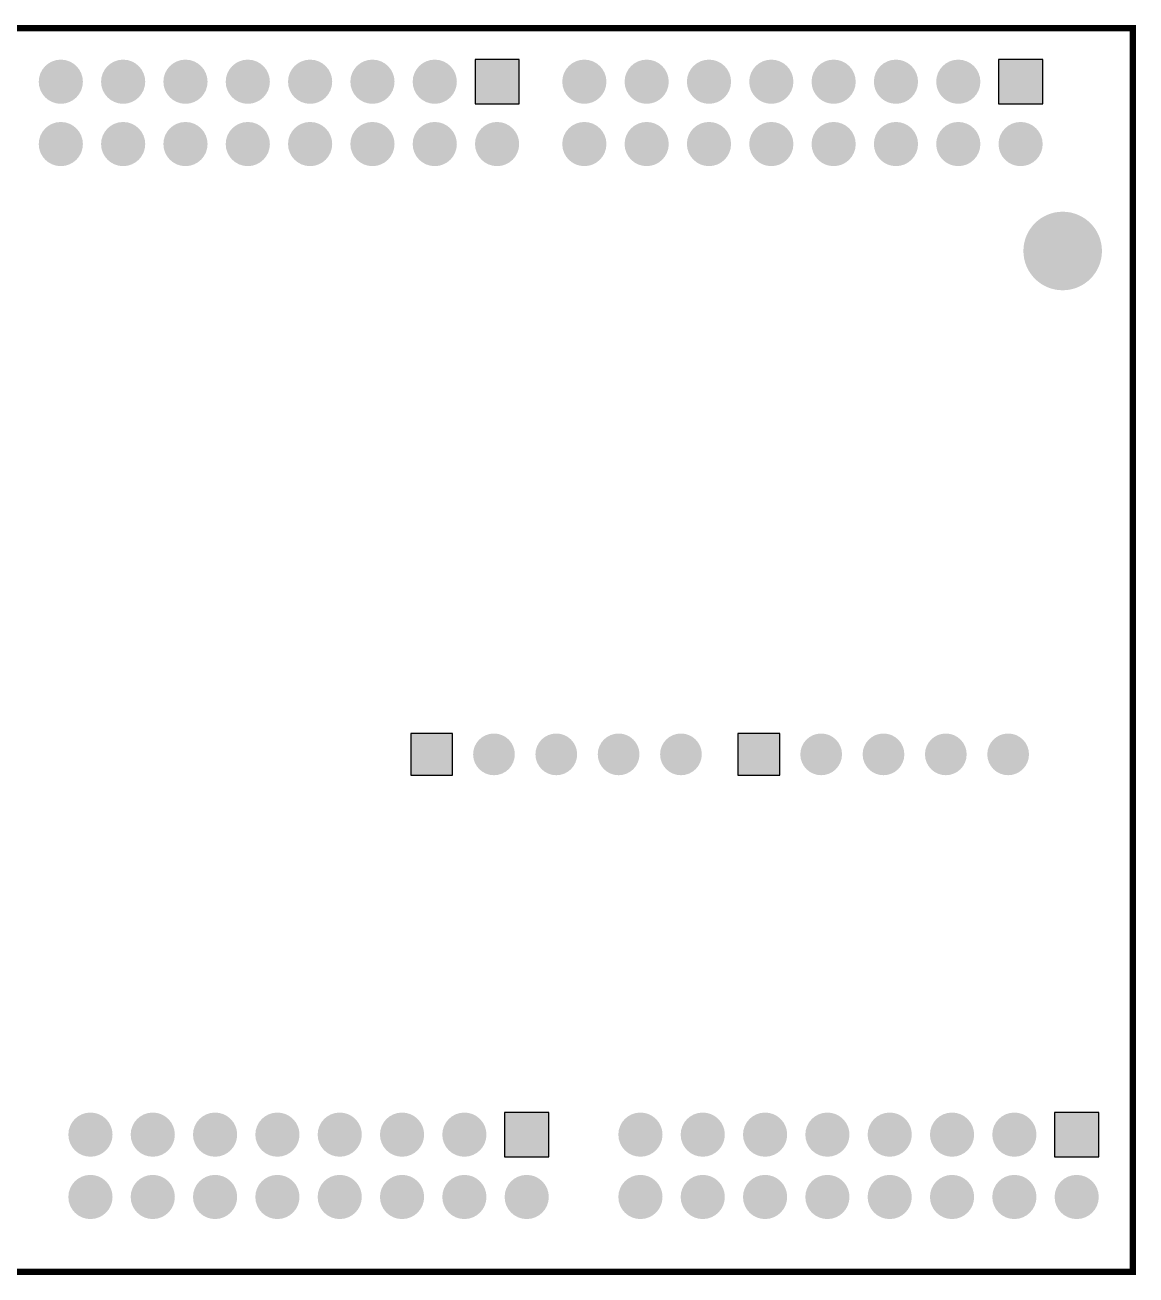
# Model space of a CAD drawing. Header units: millimetres. Extents: x -0.5 to 86, y -50.9 to 0.
# Drawn here: x 40.7 to 86, y -50.9 to 0 of the extents above; entities that cross this region are included whole.
import ezdxf

# ---------------------------------------------------------------- set-up
doc = ezdxf.new("R2010")
doc.units = ezdxf.units.MM
for name, color, linetype, true_color in [('Board Outline Layer', 7, 'Continuous', 0xff00ff), ('Bottom Layer', 7, 'Continuous', 0x0000ff), ('Hole Layer', 7, 'Continuous', 0x222222), ('Multi-Layer', 7, 'Continuous', 0xc0c0c0), ('Top Layer', 7, 'Continuous', 0xff0000)]:
    doc.layers.add(name, color=color, linetype=linetype, true_color=true_color)

msp = doc.modelspace()

# ---------------------------------------------------------------- hatches: boundary and pattern name
at = {"layer": 'Bottom Layer'}
for points in [[(41.264, -2.311, 1), (43.064, -2.311, 1)], [(41.264, -2.311, 1), (43.064, -2.311, 1)], [(43.804, -2.311, 1), (45.604, -2.311, 1)], [(43.804, -2.311, 1), (45.604, -2.311, 1)], [(46.344, -2.311, 1), (48.144, -2.311, 1)], [(46.344, -2.311, 1), (48.144, -2.311, 1)], [(48.884, -2.311, 1), (50.684, -2.311, 1)], [(48.884, -2.311, 1), (50.684, -2.311, 1)], [(51.424, -2.311, 1), (53.224, -2.311, 1)], [(51.424, -2.311, 1), (53.224, -2.311, 1)], [(53.964, -2.311, 1), (55.764, -2.311, 1)], [(53.964, -2.311, 1), (55.764, -2.311, 1)], [(56.504, -2.311, 1), (58.304, -2.311, 1)], [(56.504, -2.311, 1), (58.304, -2.311, 1)], [(60.844, -3.211), (60.844, -1.411), (59.044, -1.411), (59.044, -3.211)], [(62.6, -2.311, 1), (64.4, -2.311, 1)], [(62.6, -2.311, 1), (64.4, -2.311, 1)], [(65.14, -2.311, 1), (66.94, -2.311, 1)], [(65.14, -2.311, 1), (66.94, -2.311, 1)], [(67.68, -2.311, 1), (69.48, -2.311, 1)], [(67.68, -2.311, 1), (69.48, -2.311, 1)], [(70.22, -2.311, 1), (72.02, -2.311, 1)], [(70.22, -2.311, 1), (72.02, -2.311, 1)], [(72.76, -2.311, 1), (74.56, -2.311, 1)], [(72.76, -2.311, 1), (74.56, -2.311, 1)], [(75.3, -2.311, 1), (77.1, -2.311, 1)], [(75.3, -2.311, 1), (77.1, -2.311, 1)], [(77.84, -2.311, 1), (79.64, -2.311, 1)], [(77.84, -2.311, 1), (79.64, -2.311, 1)], [(82.18, -3.211), (82.18, -1.411), (80.38, -1.411), (80.38, -3.211)], [(41.264, -4.851, 1), (43.064, -4.851, 1)], [(41.264, -4.851, 1), (43.064, -4.851, 1)], [(43.804, -4.851, 1), (45.604, -4.851, 1)], [(43.804, -4.851, 1), (45.604, -4.851, 1)], [(46.344, -4.851, 1), (48.144, -4.851, 1)], [(46.344, -4.851, 1), (48.144, -4.851, 1)], [(48.884, -4.851, 1), (50.684, -4.851, 1)], [(48.884, -4.851, 1), (50.684, -4.851, 1)], [(51.424, -4.851, 1), (53.224, -4.851, 1)], [(51.424, -4.851, 1), (53.224, -4.851, 1)], [(53.964, -4.851, 1), (55.764, -4.851, 1)], [(53.964, -4.851, 1), (55.764, -4.851, 1)], [(56.504, -4.851, 1), (58.304, -4.851, 1)], [(56.504, -4.851, 1), (58.304, -4.851, 1)], [(59.044, -4.851, 1), (60.844, -4.851, 1)], [(59.044, -4.851, 1), (60.844, -4.851, 1)], [(62.6, -4.851, 1), (64.4, -4.851, 1)], [(62.6, -4.851, 1), (64.4, -4.851, 1)], [(65.14, -4.851, 1), (66.94, -4.851, 1)], [(65.14, -4.851, 1), (66.94, -4.851, 1)], [(67.68, -4.851, 1), (69.48, -4.851, 1)], [(67.68, -4.851, 1), (69.48, -4.851, 1)], [(70.22, -4.851, 1), (72.02, -4.851, 1)], [(70.22, -4.851, 1), (72.02, -4.851, 1)], [(72.76, -4.851, 1), (74.56, -4.851, 1)], [(72.76, -4.851, 1), (74.56, -4.851, 1)], [(75.3, -4.851, 1), (77.1, -4.851, 1)], [(75.3, -4.851, 1), (77.1, -4.851, 1)], [(77.84, -4.851, 1), (79.64, -4.851, 1)], [(77.84, -4.851, 1), (79.64, -4.851, 1)], [(80.38, -4.851, 1), (82.18, -4.851, 1)], [(80.38, -4.851, 1), (82.18, -4.851, 1)], [(81.394, -9.208, 1), (84.595, -9.208, 1)], [(81.394, -9.208, 1), (84.595, -9.208, 1)], [(56.427, -28.868), (56.427, -30.568), (58.127, -30.568), (58.127, -28.868)], [(58.967, -29.718, 1), (60.667, -29.718, 1)], [(58.967, -29.718, 1), (60.667, -29.718, 1)], [(61.507, -29.718, 1), (63.207, -29.718, 1)], [(61.507, -29.718, 1), (63.207, -29.718, 1)], [(64.047, -29.718, 1), (65.747, -29.718, 1)], [(64.047, -29.718, 1), (65.747, -29.718, 1)], [(66.587, -29.718, 1), (68.287, -29.718, 1)], [(66.587, -29.718, 1), (68.287, -29.718, 1)], [(69.762, -28.868), (69.762, -30.568), (71.462, -30.568), (71.462, -28.868)], [(72.302, -29.718, 1), (74.002, -29.718, 1)], [(72.302, -29.718, 1), (74.002, -29.718, 1)], [(74.842, -29.718, 1), (76.542, -29.718, 1)], [(74.842, -29.718, 1), (76.542, -29.718, 1)], [(77.382, -29.718, 1), (79.082, -29.718, 1)], [(77.382, -29.718, 1), (79.082, -29.718, 1)], [(79.922, -29.718, 1), (81.622, -29.718, 1)], [(79.922, -29.718, 1), (81.622, -29.718, 1)], [(42.471, -45.212, 1), (44.271, -45.212, 1)], [(42.471, -45.212, 1), (44.271, -45.212, 1)], [(45.011, -45.212, 1), (46.811, -45.212, 1)], [(45.011, -45.212, 1), (46.811, -45.212, 1)], [(47.551, -45.212, 1), (49.351, -45.212, 1)], [(47.551, -45.212, 1), (49.351, -45.212, 1)], [(50.091, -45.212, 1), (51.891, -45.212, 1)], [(50.091, -45.212, 1), (51.891, -45.212, 1)], [(52.631, -45.212, 1), (54.431, -45.212, 1)], [(52.631, -45.212, 1), (54.431, -45.212, 1)], [(55.171, -45.212, 1), (56.971, -45.212, 1)], [(55.171, -45.212, 1), (56.971, -45.212, 1)], [(57.711, -45.212, 1), (59.511, -45.212, 1)], [(57.711, -45.212, 1), (59.511, -45.212, 1)], [(62.051, -46.112), (62.051, -44.312), (60.251, -44.312), (60.251, -46.112)], [(64.886, -45.212, 1), (66.686, -45.212, 1)], [(64.886, -45.212, 1), (66.686, -45.212, 1)], [(67.426, -45.212, 1), (69.226, -45.212, 1)], [(67.426, -45.212, 1), (69.226, -45.212, 1)], [(69.966, -45.212, 1), (71.766, -45.212, 1)], [(69.966, -45.212, 1), (71.766, -45.212, 1)], [(72.506, -45.212, 1), (74.306, -45.212, 1)], [(72.506, -45.212, 1), (74.306, -45.212, 1)], [(75.046, -45.212, 1), (76.846, -45.212, 1)], [(75.046, -45.212, 1), (76.846, -45.212, 1)], [(77.586, -45.212, 1), (79.386, -45.212, 1)], [(77.586, -45.212, 1), (79.386, -45.212, 1)], [(80.126, -45.212, 1), (81.926, -45.212, 1)], [(80.126, -45.212, 1), (81.926, -45.212, 1)], [(84.466, -46.112), (84.466, -44.312), (82.666, -44.312), (82.666, -46.112)], [(42.471, -47.752, 1), (44.271, -47.752, 1)], [(42.471, -47.752, 1), (44.271, -47.752, 1)], [(45.011, -47.752, 1), (46.811, -47.752, 1)], [(45.011, -47.752, 1), (46.811, -47.752, 1)], [(47.551, -47.752, 1), (49.351, -47.752, 1)], [(47.551, -47.752, 1), (49.351, -47.752, 1)], [(50.091, -47.752, 1), (51.891, -47.752, 1)], [(50.091, -47.752, 1), (51.891, -47.752, 1)], [(52.631, -47.752, 1), (54.431, -47.752, 1)], [(52.631, -47.752, 1), (54.431, -47.752, 1)], [(55.171, -47.752, 1), (56.971, -47.752, 1)], [(55.171, -47.752, 1), (56.971, -47.752, 1)], [(57.711, -47.752, 1), (59.511, -47.752, 1)], [(57.711, -47.752, 1), (59.511, -47.752, 1)], [(60.251, -47.752, 1), (62.051, -47.752, 1)], [(60.251, -47.752, 1), (62.051, -47.752, 1)], [(64.886, -47.752, 1), (66.686, -47.752, 1)], [(64.886, -47.752, 1), (66.686, -47.752, 1)], [(67.426, -47.752, 1), (69.226, -47.752, 1)], [(67.426, -47.752, 1), (69.226, -47.752, 1)], [(69.966, -47.752, 1), (71.766, -47.752, 1)], [(69.966, -47.752, 1), (71.766, -47.752, 1)], [(72.506, -47.752, 1), (74.306, -47.752, 1)], [(72.506, -47.752, 1), (74.306, -47.752, 1)], [(75.046, -47.752, 1), (76.846, -47.752, 1)], [(75.046, -47.752, 1), (76.846, -47.752, 1)], [(77.586, -47.752, 1), (79.386, -47.752, 1)], [(77.586, -47.752, 1), (79.386, -47.752, 1)], [(80.126, -47.752, 1), (81.926, -47.752, 1)], [(80.126, -47.752, 1), (81.926, -47.752, 1)], [(82.666, -47.752, 1), (84.466, -47.752, 1)], [(82.666, -47.752, 1), (84.466, -47.752, 1)]]:
    msp.add_hatch(color=256, dxfattribs=at).paths.add_polyline_path(points)
at = {"layer": 'Hole Layer'}
for points in [[(41.614, -2.311, 1), (42.714, -2.311, 1)], [(41.614, -2.311, 1), (42.714, -2.311, 1)], [(44.154, -2.311, 1), (45.254, -2.311, 1)], [(44.154, -2.311, 1), (45.254, -2.311, 1)], [(46.694, -2.311, 1), (47.794, -2.311, 1)], [(46.694, -2.311, 1), (47.794, -2.311, 1)], [(49.234, -2.311, 1), (50.334, -2.311, 1)], [(49.234, -2.311, 1), (50.334, -2.311, 1)], [(51.774, -2.311, 1), (52.874, -2.311, 1)], [(51.774, -2.311, 1), (52.874, -2.311, 1)], [(54.314, -2.311, 1), (55.414, -2.311, 1)], [(54.314, -2.311, 1), (55.414, -2.311, 1)], [(56.854, -2.311, 1), (57.954, -2.311, 1)], [(56.854, -2.311, 1), (57.954, -2.311, 1)], [(59.394, -2.311, 1), (60.494, -2.311, 1)], [(59.394, -2.311, 1), (60.494, -2.311, 1)], [(62.95, -2.311, 1), (64.05, -2.311, 1)], [(62.95, -2.311, 1), (64.05, -2.311, 1)], [(65.49, -2.311, 1), (66.59, -2.311, 1)], [(65.49, -2.311, 1), (66.59, -2.311, 1)], [(68.03, -2.311, 1), (69.13, -2.311, 1)], [(68.03, -2.311, 1), (69.13, -2.311, 1)], [(70.57, -2.311, 1), (71.67, -2.311, 1)], [(70.57, -2.311, 1), (71.67, -2.311, 1)], [(73.11, -2.311, 1), (74.21, -2.311, 1)], [(73.11, -2.311, 1), (74.21, -2.311, 1)], [(75.65, -2.311, 1), (76.75, -2.311, 1)], [(75.65, -2.311, 1), (76.75, -2.311, 1)], [(78.19, -2.311, 1), (79.29, -2.311, 1)], [(78.19, -2.311, 1), (79.29, -2.311, 1)], [(80.73, -2.311, 1), (81.83, -2.311, 1)], [(80.73, -2.311, 1), (81.83, -2.311, 1)], [(41.614, -4.851, 1), (42.714, -4.851, 1)], [(41.614, -4.851, 1), (42.714, -4.851, 1)], [(44.154, -4.851, 1), (45.254, -4.851, 1)], [(44.154, -4.851, 1), (45.254, -4.851, 1)], [(46.694, -4.851, 1), (47.794, -4.851, 1)], [(46.694, -4.851, 1), (47.794, -4.851, 1)], [(49.234, -4.851, 1), (50.334, -4.851, 1)], [(49.234, -4.851, 1), (50.334, -4.851, 1)], [(51.774, -4.851, 1), (52.874, -4.851, 1)], [(51.774, -4.851, 1), (52.874, -4.851, 1)], [(54.314, -4.851, 1), (55.414, -4.851, 1)], [(54.314, -4.851, 1), (55.414, -4.851, 1)], [(56.854, -4.851, 1), (57.954, -4.851, 1)], [(56.854, -4.851, 1), (57.954, -4.851, 1)], [(59.394, -4.851, 1), (60.494, -4.851, 1)], [(59.394, -4.851, 1), (60.494, -4.851, 1)], [(62.95, -4.851, 1), (64.05, -4.851, 1)], [(62.95, -4.851, 1), (64.05, -4.851, 1)], [(65.49, -4.851, 1), (66.59, -4.851, 1)], [(65.49, -4.851, 1), (66.59, -4.851, 1)], [(68.03, -4.851, 1), (69.13, -4.851, 1)], [(68.03, -4.851, 1), (69.13, -4.851, 1)], [(70.57, -4.851, 1), (71.67, -4.851, 1)], [(70.57, -4.851, 1), (71.67, -4.851, 1)], [(73.11, -4.851, 1), (74.21, -4.851, 1)], [(73.11, -4.851, 1), (74.21, -4.851, 1)], [(75.65, -4.851, 1), (76.75, -4.851, 1)], [(75.65, -4.851, 1), (76.75, -4.851, 1)], [(78.19, -4.851, 1), (79.29, -4.851, 1)], [(78.19, -4.851, 1), (79.29, -4.851, 1)], [(80.73, -4.851, 1), (81.83, -4.851, 1)], [(80.73, -4.851, 1), (81.83, -4.851, 1)], [(81.394, -9.208, 1), (84.595, -9.208, 1)], [(81.394, -9.208, 1), (84.595, -9.208, 1)], [(56.727, -29.718, 1), (57.827, -29.718, 1)], [(56.727, -29.718, 1), (57.827, -29.718, 1)], [(59.267, -29.718, 1), (60.367, -29.718, 1)], [(59.267, -29.718, 1), (60.367, -29.718, 1)], [(61.807, -29.718, 1), (62.907, -29.718, 1)], [(61.807, -29.718, 1), (62.907, -29.718, 1)], [(64.347, -29.718, 1), (65.447, -29.718, 1)], [(64.347, -29.718, 1), (65.447, -29.718, 1)], [(66.887, -29.718, 1), (67.987, -29.718, 1)], [(66.887, -29.718, 1), (67.987, -29.718, 1)], [(70.062, -29.718, 1), (71.162, -29.718, 1)], [(70.062, -29.718, 1), (71.162, -29.718, 1)], [(72.602, -29.718, 1), (73.702, -29.718, 1)], [(72.602, -29.718, 1), (73.702, -29.718, 1)], [(75.142, -29.718, 1), (76.242, -29.718, 1)], [(75.142, -29.718, 1), (76.242, -29.718, 1)], [(77.682, -29.718, 1), (78.782, -29.718, 1)], [(77.682, -29.718, 1), (78.782, -29.718, 1)], [(80.222, -29.718, 1), (81.322, -29.718, 1)], [(80.222, -29.718, 1), (81.322, -29.718, 1)], [(42.771, -45.212, 1), (43.971, -45.212, 1)], [(42.771, -45.212, 1), (43.971, -45.212, 1)], [(45.311, -45.212, 1), (46.511, -45.212, 1)], [(45.311, -45.212, 1), (46.511, -45.212, 1)], [(47.851, -45.212, 1), (49.051, -45.212, 1)], [(47.851, -45.212, 1), (49.051, -45.212, 1)], [(50.391, -45.212, 1), (51.591, -45.212, 1)], [(50.391, -45.212, 1), (51.591, -45.212, 1)], [(52.931, -45.212, 1), (54.131, -45.212, 1)], [(52.931, -45.212, 1), (54.131, -45.212, 1)], [(55.471, -45.212, 1), (56.671, -45.212, 1)], [(55.471, -45.212, 1), (56.671, -45.212, 1)], [(58.011, -45.212, 1), (59.211, -45.212, 1)], [(58.011, -45.212, 1), (59.211, -45.212, 1)], [(60.551, -45.212, 1), (61.751, -45.212, 1)], [(60.551, -45.212, 1), (61.751, -45.212, 1)], [(65.186, -45.212, 1), (66.386, -45.212, 1)], [(65.186, -45.212, 1), (66.386, -45.212, 1)], [(67.726, -45.212, 1), (68.926, -45.212, 1)], [(67.726, -45.212, 1), (68.926, -45.212, 1)], [(70.266, -45.212, 1), (71.466, -45.212, 1)], [(70.266, -45.212, 1), (71.466, -45.212, 1)], [(72.806, -45.212, 1), (74.006, -45.212, 1)], [(72.806, -45.212, 1), (74.006, -45.212, 1)], [(75.346, -45.212, 1), (76.546, -45.212, 1)], [(75.346, -45.212, 1), (76.546, -45.212, 1)], [(77.886, -45.212, 1), (79.086, -45.212, 1)], [(77.886, -45.212, 1), (79.086, -45.212, 1)], [(80.426, -45.212, 1), (81.626, -45.212, 1)], [(80.426, -45.212, 1), (81.626, -45.212, 1)], [(82.966, -45.212, 1), (84.166, -45.212, 1)], [(82.966, -45.212, 1), (84.166, -45.212, 1)], [(42.771, -47.752, 1), (43.971, -47.752, 1)], [(42.771, -47.752, 1), (43.971, -47.752, 1)], [(45.311, -47.752, 1), (46.511, -47.752, 1)], [(45.311, -47.752, 1), (46.511, -47.752, 1)], [(47.851, -47.752, 1), (49.051, -47.752, 1)], [(47.851, -47.752, 1), (49.051, -47.752, 1)], [(50.391, -47.752, 1), (51.591, -47.752, 1)], [(50.391, -47.752, 1), (51.591, -47.752, 1)], [(52.931, -47.752, 1), (54.131, -47.752, 1)], [(52.931, -47.752, 1), (54.131, -47.752, 1)], [(55.471, -47.752, 1), (56.671, -47.752, 1)], [(55.471, -47.752, 1), (56.671, -47.752, 1)], [(58.011, -47.752, 1), (59.211, -47.752, 1)], [(58.011, -47.752, 1), (59.211, -47.752, 1)], [(60.551, -47.752, 1), (61.751, -47.752, 1)], [(60.551, -47.752, 1), (61.751, -47.752, 1)], [(65.186, -47.752, 1), (66.386, -47.752, 1)], [(65.186, -47.752, 1), (66.386, -47.752, 1)], [(67.726, -47.752, 1), (68.926, -47.752, 1)], [(67.726, -47.752, 1), (68.926, -47.752, 1)], [(70.266, -47.752, 1), (71.466, -47.752, 1)], [(70.266, -47.752, 1), (71.466, -47.752, 1)], [(72.806, -47.752, 1), (74.006, -47.752, 1)], [(72.806, -47.752, 1), (74.006, -47.752, 1)], [(75.346, -47.752, 1), (76.546, -47.752, 1)], [(75.346, -47.752, 1), (76.546, -47.752, 1)], [(77.886, -47.752, 1), (79.086, -47.752, 1)], [(77.886, -47.752, 1), (79.086, -47.752, 1)], [(80.426, -47.752, 1), (81.626, -47.752, 1)], [(80.426, -47.752, 1), (81.626, -47.752, 1)], [(82.966, -47.752, 1), (84.166, -47.752, 1)], [(82.966, -47.752, 1), (84.166, -47.752, 1)]]:
    msp.add_hatch(color=256, dxfattribs=at).paths.add_polyline_path(points)
at = {"layer": 'Multi-Layer'}
for points in [[(41.264, -2.311, 1), (43.064, -2.311, 1)], [(41.264, -2.311, 1), (43.064, -2.311, 1)], [(41.264, -2.311, 1), (43.064, -2.311, 1)], [(41.264, -2.311, 1), (43.064, -2.311, 1)], [(41.264, -2.311, 1), (43.064, -2.311, 1)], [(41.264, -2.311, 1), (43.064, -2.311, 1)], [(43.804, -2.311, 1), (45.604, -2.311, 1)], [(43.804, -2.311, 1), (45.604, -2.311, 1)], [(43.804, -2.311, 1), (45.604, -2.311, 1)], [(43.804, -2.311, 1), (45.604, -2.311, 1)], [(43.804, -2.311, 1), (45.604, -2.311, 1)], [(43.804, -2.311, 1), (45.604, -2.311, 1)], [(46.344, -2.311, 1), (48.144, -2.311, 1)], [(46.344, -2.311, 1), (48.144, -2.311, 1)], [(46.344, -2.311, 1), (48.144, -2.311, 1)], [(46.344, -2.311, 1), (48.144, -2.311, 1)], [(46.344, -2.311, 1), (48.144, -2.311, 1)], [(46.344, -2.311, 1), (48.144, -2.311, 1)], [(48.884, -2.311, 1), (50.684, -2.311, 1)], [(48.884, -2.311, 1), (50.684, -2.311, 1)], [(48.884, -2.311, 1), (50.684, -2.311, 1)], [(48.884, -2.311, 1), (50.684, -2.311, 1)], [(48.884, -2.311, 1), (50.684, -2.311, 1)], [(48.884, -2.311, 1), (50.684, -2.311, 1)], [(51.424, -2.311, 1), (53.224, -2.311, 1)], [(51.424, -2.311, 1), (53.224, -2.311, 1)], [(51.424, -2.311, 1), (53.224, -2.311, 1)], [(51.424, -2.311, 1), (53.224, -2.311, 1)], [(51.424, -2.311, 1), (53.224, -2.311, 1)], [(51.424, -2.311, 1), (53.224, -2.311, 1)], [(53.964, -2.311, 1), (55.764, -2.311, 1)], [(53.964, -2.311, 1), (55.764, -2.311, 1)], [(53.964, -2.311, 1), (55.764, -2.311, 1)], [(53.964, -2.311, 1), (55.764, -2.311, 1)], [(53.964, -2.311, 1), (55.764, -2.311, 1)], [(53.964, -2.311, 1), (55.764, -2.311, 1)], [(56.504, -2.311, 1), (58.304, -2.311, 1)], [(56.504, -2.311, 1), (58.304, -2.311, 1)], [(56.504, -2.311, 1), (58.304, -2.311, 1)], [(56.504, -2.311, 1), (58.304, -2.311, 1)], [(56.504, -2.311, 1), (58.304, -2.311, 1)], [(56.504, -2.311, 1), (58.304, -2.311, 1)], [(60.844, -3.211), (60.844, -1.411), (59.044, -1.411), (59.044, -3.211)], [(60.844, -3.211), (60.844, -1.411), (59.044, -1.411), (59.044, -3.211)], [(60.844, -3.211), (60.844, -1.411), (59.044, -1.411), (59.044, -3.211)], [(62.6, -2.311, 1), (64.4, -2.311, 1)], [(62.6, -2.311, 1), (64.4, -2.311, 1)], [(62.6, -2.311, 1), (64.4, -2.311, 1)], [(62.6, -2.311, 1), (64.4, -2.311, 1)], [(62.6, -2.311, 1), (64.4, -2.311, 1)], [(62.6, -2.311, 1), (64.4, -2.311, 1)], [(65.14, -2.311, 1), (66.94, -2.311, 1)], [(65.14, -2.311, 1), (66.94, -2.311, 1)], [(65.14, -2.311, 1), (66.94, -2.311, 1)], [(65.14, -2.311, 1), (66.94, -2.311, 1)], [(65.14, -2.311, 1), (66.94, -2.311, 1)], [(65.14, -2.311, 1), (66.94, -2.311, 1)], [(67.68, -2.311, 1), (69.48, -2.311, 1)], [(67.68, -2.311, 1), (69.48, -2.311, 1)], [(67.68, -2.311, 1), (69.48, -2.311, 1)], [(67.68, -2.311, 1), (69.48, -2.311, 1)], [(67.68, -2.311, 1), (69.48, -2.311, 1)], [(67.68, -2.311, 1), (69.48, -2.311, 1)], [(70.22, -2.311, 1), (72.02, -2.311, 1)], [(70.22, -2.311, 1), (72.02, -2.311, 1)], [(70.22, -2.311, 1), (72.02, -2.311, 1)], [(70.22, -2.311, 1), (72.02, -2.311, 1)], [(70.22, -2.311, 1), (72.02, -2.311, 1)], [(70.22, -2.311, 1), (72.02, -2.311, 1)], [(72.76, -2.311, 1), (74.56, -2.311, 1)], [(72.76, -2.311, 1), (74.56, -2.311, 1)], [(72.76, -2.311, 1), (74.56, -2.311, 1)], [(72.76, -2.311, 1), (74.56, -2.311, 1)], [(72.76, -2.311, 1), (74.56, -2.311, 1)], [(72.76, -2.311, 1), (74.56, -2.311, 1)], [(75.3, -2.311, 1), (77.1, -2.311, 1)], [(75.3, -2.311, 1), (77.1, -2.311, 1)], [(75.3, -2.311, 1), (77.1, -2.311, 1)], [(75.3, -2.311, 1), (77.1, -2.311, 1)], [(75.3, -2.311, 1), (77.1, -2.311, 1)], [(75.3, -2.311, 1), (77.1, -2.311, 1)], [(77.84, -2.311, 1), (79.64, -2.311, 1)], [(77.84, -2.311, 1), (79.64, -2.311, 1)], [(77.84, -2.311, 1), (79.64, -2.311, 1)], [(77.84, -2.311, 1), (79.64, -2.311, 1)], [(77.84, -2.311, 1), (79.64, -2.311, 1)], [(77.84, -2.311, 1), (79.64, -2.311, 1)], [(82.18, -3.211), (82.18, -1.411), (80.38, -1.411), (80.38, -3.211)], [(82.18, -3.211), (82.18, -1.411), (80.38, -1.411), (80.38, -3.211)], [(82.18, -3.211), (82.18, -1.411), (80.38, -1.411), (80.38, -3.211)], [(41.264, -4.851, 1), (43.064, -4.851, 1)], [(41.264, -4.851, 1), (43.064, -4.851, 1)], [(41.264, -4.851, 1), (43.064, -4.851, 1)], [(41.264, -4.851, 1), (43.064, -4.851, 1)], [(41.264, -4.851, 1), (43.064, -4.851, 1)], [(41.264, -4.851, 1), (43.064, -4.851, 1)], [(43.804, -4.851, 1), (45.604, -4.851, 1)], [(43.804, -4.851, 1), (45.604, -4.851, 1)], [(43.804, -4.851, 1), (45.604, -4.851, 1)], [(43.804, -4.851, 1), (45.604, -4.851, 1)], [(43.804, -4.851, 1), (45.604, -4.851, 1)], [(43.804, -4.851, 1), (45.604, -4.851, 1)], [(46.344, -4.851, 1), (48.144, -4.851, 1)], [(46.344, -4.851, 1), (48.144, -4.851, 1)], [(46.344, -4.851, 1), (48.144, -4.851, 1)], [(46.344, -4.851, 1), (48.144, -4.851, 1)], [(46.344, -4.851, 1), (48.144, -4.851, 1)], [(46.344, -4.851, 1), (48.144, -4.851, 1)], [(48.884, -4.851, 1), (50.684, -4.851, 1)], [(48.884, -4.851, 1), (50.684, -4.851, 1)], [(48.884, -4.851, 1), (50.684, -4.851, 1)], [(48.884, -4.851, 1), (50.684, -4.851, 1)], [(48.884, -4.851, 1), (50.684, -4.851, 1)], [(48.884, -4.851, 1), (50.684, -4.851, 1)], [(51.424, -4.851, 1), (53.224, -4.851, 1)], [(51.424, -4.851, 1), (53.224, -4.851, 1)], [(51.424, -4.851, 1), (53.224, -4.851, 1)], [(51.424, -4.851, 1), (53.224, -4.851, 1)], [(51.424, -4.851, 1), (53.224, -4.851, 1)], [(51.424, -4.851, 1), (53.224, -4.851, 1)], [(53.964, -4.851, 1), (55.764, -4.851, 1)], [(53.964, -4.851, 1), (55.764, -4.851, 1)], [(53.964, -4.851, 1), (55.764, -4.851, 1)], [(53.964, -4.851, 1), (55.764, -4.851, 1)], [(53.964, -4.851, 1), (55.764, -4.851, 1)], [(53.964, -4.851, 1), (55.764, -4.851, 1)], [(56.504, -4.851, 1), (58.304, -4.851, 1)], [(56.504, -4.851, 1), (58.304, -4.851, 1)], [(56.504, -4.851, 1), (58.304, -4.851, 1)], [(56.504, -4.851, 1), (58.304, -4.851, 1)], [(56.504, -4.851, 1), (58.304, -4.851, 1)], [(56.504, -4.851, 1), (58.304, -4.851, 1)], [(59.044, -4.851, 1), (60.844, -4.851, 1)], [(59.044, -4.851, 1), (60.844, -4.851, 1)], [(59.044, -4.851, 1), (60.844, -4.851, 1)], [(59.044, -4.851, 1), (60.844, -4.851, 1)], [(59.044, -4.851, 1), (60.844, -4.851, 1)], [(59.044, -4.851, 1), (60.844, -4.851, 1)], [(62.6, -4.851, 1), (64.4, -4.851, 1)], [(62.6, -4.851, 1), (64.4, -4.851, 1)], [(62.6, -4.851, 1), (64.4, -4.851, 1)], [(62.6, -4.851, 1), (64.4, -4.851, 1)], [(62.6, -4.851, 1), (64.4, -4.851, 1)], [(62.6, -4.851, 1), (64.4, -4.851, 1)], [(65.14, -4.851, 1), (66.94, -4.851, 1)], [(65.14, -4.851, 1), (66.94, -4.851, 1)], [(65.14, -4.851, 1), (66.94, -4.851, 1)], [(65.14, -4.851, 1), (66.94, -4.851, 1)], [(65.14, -4.851, 1), (66.94, -4.851, 1)], [(65.14, -4.851, 1), (66.94, -4.851, 1)], [(67.68, -4.851, 1), (69.48, -4.851, 1)], [(67.68, -4.851, 1), (69.48, -4.851, 1)], [(67.68, -4.851, 1), (69.48, -4.851, 1)], [(67.68, -4.851, 1), (69.48, -4.851, 1)], [(67.68, -4.851, 1), (69.48, -4.851, 1)], [(67.68, -4.851, 1), (69.48, -4.851, 1)], [(70.22, -4.851, 1), (72.02, -4.851, 1)], [(70.22, -4.851, 1), (72.02, -4.851, 1)], [(70.22, -4.851, 1), (72.02, -4.851, 1)], [(70.22, -4.851, 1), (72.02, -4.851, 1)], [(70.22, -4.851, 1), (72.02, -4.851, 1)], [(70.22, -4.851, 1), (72.02, -4.851, 1)], [(72.76, -4.851, 1), (74.56, -4.851, 1)], [(72.76, -4.851, 1), (74.56, -4.851, 1)], [(72.76, -4.851, 1), (74.56, -4.851, 1)], [(72.76, -4.851, 1), (74.56, -4.851, 1)], [(72.76, -4.851, 1), (74.56, -4.851, 1)], [(72.76, -4.851, 1), (74.56, -4.851, 1)], [(75.3, -4.851, 1), (77.1, -4.851, 1)], [(75.3, -4.851, 1), (77.1, -4.851, 1)], [(75.3, -4.851, 1), (77.1, -4.851, 1)], [(75.3, -4.851, 1), (77.1, -4.851, 1)], [(75.3, -4.851, 1), (77.1, -4.851, 1)], [(75.3, -4.851, 1), (77.1, -4.851, 1)], [(77.84, -4.851, 1), (79.64, -4.851, 1)], [(77.84, -4.851, 1), (79.64, -4.851, 1)], [(77.84, -4.851, 1), (79.64, -4.851, 1)], [(77.84, -4.851, 1), (79.64, -4.851, 1)], [(77.84, -4.851, 1), (79.64, -4.851, 1)], [(77.84, -4.851, 1), (79.64, -4.851, 1)], [(80.38, -4.851, 1), (82.18, -4.851, 1)], [(80.38, -4.851, 1), (82.18, -4.851, 1)], [(80.38, -4.851, 1), (82.18, -4.851, 1)], [(80.38, -4.851, 1), (82.18, -4.851, 1)], [(80.38, -4.851, 1), (82.18, -4.851, 1)], [(80.38, -4.851, 1), (82.18, -4.851, 1)], [(81.394, -9.208, 1), (84.595, -9.208, 1)], [(81.394, -9.208, 1), (84.595, -9.208, 1)], [(81.394, -9.208, 1), (84.595, -9.208, 1)], [(81.394, -9.208, 1), (84.595, -9.208, 1)], [(81.394, -9.208, 1), (84.595, -9.208, 1)], [(81.394, -9.208, 1), (84.595, -9.208, 1)], [(56.427, -28.868), (56.427, -30.568), (58.127, -30.568), (58.127, -28.868)], [(56.427, -28.868), (56.427, -30.568), (58.127, -30.568), (58.127, -28.868)], [(56.427, -28.868), (56.427, -30.568), (58.127, -30.568), (58.127, -28.868)], [(58.967, -29.718, 1), (60.667, -29.718, 1)], [(58.967, -29.718, 1), (60.667, -29.718, 1)], [(58.967, -29.718, 1), (60.667, -29.718, 1)], [(58.967, -29.718, 1), (60.667, -29.718, 1)], [(58.967, -29.718, 1), (60.667, -29.718, 1)], [(58.967, -29.718, 1), (60.667, -29.718, 1)], [(61.507, -29.718, 1), (63.207, -29.718, 1)], [(61.507, -29.718, 1), (63.207, -29.718, 1)], [(61.507, -29.718, 1), (63.207, -29.718, 1)], [(61.507, -29.718, 1), (63.207, -29.718, 1)], [(61.507, -29.718, 1), (63.207, -29.718, 1)], [(61.507, -29.718, 1), (63.207, -29.718, 1)], [(64.047, -29.718, 1), (65.747, -29.718, 1)], [(64.047, -29.718, 1), (65.747, -29.718, 1)], [(64.047, -29.718, 1), (65.747, -29.718, 1)], [(64.047, -29.718, 1), (65.747, -29.718, 1)], [(64.047, -29.718, 1), (65.747, -29.718, 1)], [(64.047, -29.718, 1), (65.747, -29.718, 1)], [(66.587, -29.718, 1), (68.287, -29.718, 1)], [(66.587, -29.718, 1), (68.287, -29.718, 1)], [(66.587, -29.718, 1), (68.287, -29.718, 1)], [(66.587, -29.718, 1), (68.287, -29.718, 1)], [(66.587, -29.718, 1), (68.287, -29.718, 1)], [(66.587, -29.718, 1), (68.287, -29.718, 1)], [(69.762, -28.868), (69.762, -30.568), (71.462, -30.568), (71.462, -28.868)], [(69.762, -28.868), (69.762, -30.568), (71.462, -30.568), (71.462, -28.868)], [(69.762, -28.868), (69.762, -30.568), (71.462, -30.568), (71.462, -28.868)], [(72.302, -29.718, 1), (74.002, -29.718, 1)], [(72.302, -29.718, 1), (74.002, -29.718, 1)], [(72.302, -29.718, 1), (74.002, -29.718, 1)], [(72.302, -29.718, 1), (74.002, -29.718, 1)], [(72.302, -29.718, 1), (74.002, -29.718, 1)], [(72.302, -29.718, 1), (74.002, -29.718, 1)], [(74.842, -29.718, 1), (76.542, -29.718, 1)], [(74.842, -29.718, 1), (76.542, -29.718, 1)], [(74.842, -29.718, 1), (76.542, -29.718, 1)], [(74.842, -29.718, 1), (76.542, -29.718, 1)], [(74.842, -29.718, 1), (76.542, -29.718, 1)], [(74.842, -29.718, 1), (76.542, -29.718, 1)], [(77.382, -29.718, 1), (79.082, -29.718, 1)], [(77.382, -29.718, 1), (79.082, -29.718, 1)], [(77.382, -29.718, 1), (79.082, -29.718, 1)], [(77.382, -29.718, 1), (79.082, -29.718, 1)], [(77.382, -29.718, 1), (79.082, -29.718, 1)], [(77.382, -29.718, 1), (79.082, -29.718, 1)], [(79.922, -29.718, 1), (81.622, -29.718, 1)], [(79.922, -29.718, 1), (81.622, -29.718, 1)], [(79.922, -29.718, 1), (81.622, -29.718, 1)], [(79.922, -29.718, 1), (81.622, -29.718, 1)], [(79.922, -29.718, 1), (81.622, -29.718, 1)], [(79.922, -29.718, 1), (81.622, -29.718, 1)], [(42.471, -45.212, 1), (44.271, -45.212, 1)], [(42.471, -45.212, 1), (44.271, -45.212, 1)], [(42.471, -45.212, 1), (44.271, -45.212, 1)], [(42.471, -45.212, 1), (44.271, -45.212, 1)], [(42.471, -45.212, 1), (44.271, -45.212, 1)], [(42.471, -45.212, 1), (44.271, -45.212, 1)], [(45.011, -45.212, 1), (46.811, -45.212, 1)], [(45.011, -45.212, 1), (46.811, -45.212, 1)], [(45.011, -45.212, 1), (46.811, -45.212, 1)], [(45.011, -45.212, 1), (46.811, -45.212, 1)], [(45.011, -45.212, 1), (46.811, -45.212, 1)], [(45.011, -45.212, 1), (46.811, -45.212, 1)], [(47.551, -45.212, 1), (49.351, -45.212, 1)], [(47.551, -45.212, 1), (49.351, -45.212, 1)], [(47.551, -45.212, 1), (49.351, -45.212, 1)], [(47.551, -45.212, 1), (49.351, -45.212, 1)], [(47.551, -45.212, 1), (49.351, -45.212, 1)], [(47.551, -45.212, 1), (49.351, -45.212, 1)], [(50.091, -45.212, 1), (51.891, -45.212, 1)], [(50.091, -45.212, 1), (51.891, -45.212, 1)], [(50.091, -45.212, 1), (51.891, -45.212, 1)], [(50.091, -45.212, 1), (51.891, -45.212, 1)], [(50.091, -45.212, 1), (51.891, -45.212, 1)], [(50.091, -45.212, 1), (51.891, -45.212, 1)], [(52.631, -45.212, 1), (54.431, -45.212, 1)], [(52.631, -45.212, 1), (54.431, -45.212, 1)], [(52.631, -45.212, 1), (54.431, -45.212, 1)], [(52.631, -45.212, 1), (54.431, -45.212, 1)], [(52.631, -45.212, 1), (54.431, -45.212, 1)], [(52.631, -45.212, 1), (54.431, -45.212, 1)], [(55.171, -45.212, 1), (56.971, -45.212, 1)], [(55.171, -45.212, 1), (56.971, -45.212, 1)], [(55.171, -45.212, 1), (56.971, -45.212, 1)], [(55.171, -45.212, 1), (56.971, -45.212, 1)], [(55.171, -45.212, 1), (56.971, -45.212, 1)], [(55.171, -45.212, 1), (56.971, -45.212, 1)], [(57.711, -45.212, 1), (59.511, -45.212, 1)], [(57.711, -45.212, 1), (59.511, -45.212, 1)], [(57.711, -45.212, 1), (59.511, -45.212, 1)], [(57.711, -45.212, 1), (59.511, -45.212, 1)], [(57.711, -45.212, 1), (59.511, -45.212, 1)], [(57.711, -45.212, 1), (59.511, -45.212, 1)], [(62.051, -46.112), (62.051, -44.312), (60.251, -44.312), (60.251, -46.112)], [(62.051, -46.112), (62.051, -44.312), (60.251, -44.312), (60.251, -46.112)], [(62.051, -46.112), (62.051, -44.312), (60.251, -44.312), (60.251, -46.112)], [(64.886, -45.212, 1), (66.686, -45.212, 1)], [(64.886, -45.212, 1), (66.686, -45.212, 1)], [(64.886, -45.212, 1), (66.686, -45.212, 1)], [(64.886, -45.212, 1), (66.686, -45.212, 1)], [(64.886, -45.212, 1), (66.686, -45.212, 1)], [(64.886, -45.212, 1), (66.686, -45.212, 1)], [(67.426, -45.212, 1), (69.226, -45.212, 1)], [(67.426, -45.212, 1), (69.226, -45.212, 1)], [(67.426, -45.212, 1), (69.226, -45.212, 1)], [(67.426, -45.212, 1), (69.226, -45.212, 1)], [(67.426, -45.212, 1), (69.226, -45.212, 1)], [(67.426, -45.212, 1), (69.226, -45.212, 1)], [(69.966, -45.212, 1), (71.766, -45.212, 1)], [(69.966, -45.212, 1), (71.766, -45.212, 1)], [(69.966, -45.212, 1), (71.766, -45.212, 1)], [(69.966, -45.212, 1), (71.766, -45.212, 1)], [(69.966, -45.212, 1), (71.766, -45.212, 1)], [(69.966, -45.212, 1), (71.766, -45.212, 1)], [(72.506, -45.212, 1), (74.306, -45.212, 1)], [(72.506, -45.212, 1), (74.306, -45.212, 1)], [(72.506, -45.212, 1), (74.306, -45.212, 1)], [(72.506, -45.212, 1), (74.306, -45.212, 1)], [(72.506, -45.212, 1), (74.306, -45.212, 1)], [(72.506, -45.212, 1), (74.306, -45.212, 1)], [(75.046, -45.212, 1), (76.846, -45.212, 1)], [(75.046, -45.212, 1), (76.846, -45.212, 1)], [(75.046, -45.212, 1), (76.846, -45.212, 1)], [(75.046, -45.212, 1), (76.846, -45.212, 1)], [(75.046, -45.212, 1), (76.846, -45.212, 1)], [(75.046, -45.212, 1), (76.846, -45.212, 1)], [(77.586, -45.212, 1), (79.386, -45.212, 1)], [(77.586, -45.212, 1), (79.386, -45.212, 1)], [(77.586, -45.212, 1), (79.386, -45.212, 1)], [(77.586, -45.212, 1), (79.386, -45.212, 1)], [(77.586, -45.212, 1), (79.386, -45.212, 1)], [(77.586, -45.212, 1), (79.386, -45.212, 1)], [(80.126, -45.212, 1), (81.926, -45.212, 1)], [(80.126, -45.212, 1), (81.926, -45.212, 1)], [(80.126, -45.212, 1), (81.926, -45.212, 1)], [(80.126, -45.212, 1), (81.926, -45.212, 1)], [(80.126, -45.212, 1), (81.926, -45.212, 1)], [(80.126, -45.212, 1), (81.926, -45.212, 1)], [(84.466, -46.112), (84.466, -44.312), (82.666, -44.312), (82.666, -46.112)], [(84.466, -46.112), (84.466, -44.312), (82.666, -44.312), (82.666, -46.112)], [(84.466, -46.112), (84.466, -44.312), (82.666, -44.312), (82.666, -46.112)], [(42.471, -47.752, 1), (44.271, -47.752, 1)], [(42.471, -47.752, 1), (44.271, -47.752, 1)], [(42.471, -47.752, 1), (44.271, -47.752, 1)], [(42.471, -47.752, 1), (44.271, -47.752, 1)], [(42.471, -47.752, 1), (44.271, -47.752, 1)], [(42.471, -47.752, 1), (44.271, -47.752, 1)], [(45.011, -47.752, 1), (46.811, -47.752, 1)], [(45.011, -47.752, 1), (46.811, -47.752, 1)], [(45.011, -47.752, 1), (46.811, -47.752, 1)], [(45.011, -47.752, 1), (46.811, -47.752, 1)], [(45.011, -47.752, 1), (46.811, -47.752, 1)], [(45.011, -47.752, 1), (46.811, -47.752, 1)], [(47.551, -47.752, 1), (49.351, -47.752, 1)], [(47.551, -47.752, 1), (49.351, -47.752, 1)], [(47.551, -47.752, 1), (49.351, -47.752, 1)], [(47.551, -47.752, 1), (49.351, -47.752, 1)], [(47.551, -47.752, 1), (49.351, -47.752, 1)], [(47.551, -47.752, 1), (49.351, -47.752, 1)], [(50.091, -47.752, 1), (51.891, -47.752, 1)], [(50.091, -47.752, 1), (51.891, -47.752, 1)], [(50.091, -47.752, 1), (51.891, -47.752, 1)], [(50.091, -47.752, 1), (51.891, -47.752, 1)], [(50.091, -47.752, 1), (51.891, -47.752, 1)], [(50.091, -47.752, 1), (51.891, -47.752, 1)], [(52.631, -47.752, 1), (54.431, -47.752, 1)], [(52.631, -47.752, 1), (54.431, -47.752, 1)], [(52.631, -47.752, 1), (54.431, -47.752, 1)], [(52.631, -47.752, 1), (54.431, -47.752, 1)], [(52.631, -47.752, 1), (54.431, -47.752, 1)], [(52.631, -47.752, 1), (54.431, -47.752, 1)], [(55.171, -47.752, 1), (56.971, -47.752, 1)], [(55.171, -47.752, 1), (56.971, -47.752, 1)], [(55.171, -47.752, 1), (56.971, -47.752, 1)], [(55.171, -47.752, 1), (56.971, -47.752, 1)], [(55.171, -47.752, 1), (56.971, -47.752, 1)], [(55.171, -47.752, 1), (56.971, -47.752, 1)], [(57.711, -47.752, 1), (59.511, -47.752, 1)], [(57.711, -47.752, 1), (59.511, -47.752, 1)], [(57.711, -47.752, 1), (59.511, -47.752, 1)], [(57.711, -47.752, 1), (59.511, -47.752, 1)], [(57.711, -47.752, 1), (59.511, -47.752, 1)], [(57.711, -47.752, 1), (59.511, -47.752, 1)], [(60.251, -47.752, 1), (62.051, -47.752, 1)], [(60.251, -47.752, 1), (62.051, -47.752, 1)], [(60.251, -47.752, 1), (62.051, -47.752, 1)], [(60.251, -47.752, 1), (62.051, -47.752, 1)], [(60.251, -47.752, 1), (62.051, -47.752, 1)], [(60.251, -47.752, 1), (62.051, -47.752, 1)], [(64.886, -47.752, 1), (66.686, -47.752, 1)], [(64.886, -47.752, 1), (66.686, -47.752, 1)], [(64.886, -47.752, 1), (66.686, -47.752, 1)], [(64.886, -47.752, 1), (66.686, -47.752, 1)], [(64.886, -47.752, 1), (66.686, -47.752, 1)], [(64.886, -47.752, 1), (66.686, -47.752, 1)], [(67.426, -47.752, 1), (69.226, -47.752, 1)], [(67.426, -47.752, 1), (69.226, -47.752, 1)], [(67.426, -47.752, 1), (69.226, -47.752, 1)], [(67.426, -47.752, 1), (69.226, -47.752, 1)], [(67.426, -47.752, 1), (69.226, -47.752, 1)], [(67.426, -47.752, 1), (69.226, -47.752, 1)], [(69.966, -47.752, 1), (71.766, -47.752, 1)], [(69.966, -47.752, 1), (71.766, -47.752, 1)], [(69.966, -47.752, 1), (71.766, -47.752, 1)], [(69.966, -47.752, 1), (71.766, -47.752, 1)], [(69.966, -47.752, 1), (71.766, -47.752, 1)], [(69.966, -47.752, 1), (71.766, -47.752, 1)], [(72.506, -47.752, 1), (74.306, -47.752, 1)], [(72.506, -47.752, 1), (74.306, -47.752, 1)], [(72.506, -47.752, 1), (74.306, -47.752, 1)], [(72.506, -47.752, 1), (74.306, -47.752, 1)], [(72.506, -47.752, 1), (74.306, -47.752, 1)], [(72.506, -47.752, 1), (74.306, -47.752, 1)], [(75.046, -47.752, 1), (76.846, -47.752, 1)], [(75.046, -47.752, 1), (76.846, -47.752, 1)], [(75.046, -47.752, 1), (76.846, -47.752, 1)], [(75.046, -47.752, 1), (76.846, -47.752, 1)], [(75.046, -47.752, 1), (76.846, -47.752, 1)], [(75.046, -47.752, 1), (76.846, -47.752, 1)], [(77.586, -47.752, 1), (79.386, -47.752, 1)], [(77.586, -47.752, 1), (79.386, -47.752, 1)], [(77.586, -47.752, 1), (79.386, -47.752, 1)], [(77.586, -47.752, 1), (79.386, -47.752, 1)], [(77.586, -47.752, 1), (79.386, -47.752, 1)], [(77.586, -47.752, 1), (79.386, -47.752, 1)], [(80.126, -47.752, 1), (81.926, -47.752, 1)], [(80.126, -47.752, 1), (81.926, -47.752, 1)], [(80.126, -47.752, 1), (81.926, -47.752, 1)], [(80.126, -47.752, 1), (81.926, -47.752, 1)], [(80.126, -47.752, 1), (81.926, -47.752, 1)], [(80.126, -47.752, 1), (81.926, -47.752, 1)], [(82.666, -47.752, 1), (84.466, -47.752, 1)], [(82.666, -47.752, 1), (84.466, -47.752, 1)], [(82.666, -47.752, 1), (84.466, -47.752, 1)], [(82.666, -47.752, 1), (84.466, -47.752, 1)], [(82.666, -47.752, 1), (84.466, -47.752, 1)], [(82.666, -47.752, 1), (84.466, -47.752, 1)]]:
    msp.add_hatch(color=256, dxfattribs=at).paths.add_polyline_path(points)
at = {"layer": 'Top Layer'}
for points in [[(41.264, -2.311, 1), (43.064, -2.311, 1)], [(41.264, -2.311, 1), (43.064, -2.311, 1)], [(43.804, -2.311, 1), (45.604, -2.311, 1)], [(43.804, -2.311, 1), (45.604, -2.311, 1)], [(46.344, -2.311, 1), (48.144, -2.311, 1)], [(46.344, -2.311, 1), (48.144, -2.311, 1)], [(48.884, -2.311, 1), (50.684, -2.311, 1)], [(48.884, -2.311, 1), (50.684, -2.311, 1)], [(51.424, -2.311, 1), (53.224, -2.311, 1)], [(51.424, -2.311, 1), (53.224, -2.311, 1)], [(53.964, -2.311, 1), (55.764, -2.311, 1)], [(53.964, -2.311, 1), (55.764, -2.311, 1)], [(56.504, -2.311, 1), (58.304, -2.311, 1)], [(56.504, -2.311, 1), (58.304, -2.311, 1)], [(60.844, -3.211), (60.844, -1.411), (59.044, -1.411), (59.044, -3.211)], [(62.6, -2.311, 1), (64.4, -2.311, 1)], [(62.6, -2.311, 1), (64.4, -2.311, 1)], [(65.14, -2.311, 1), (66.94, -2.311, 1)], [(65.14, -2.311, 1), (66.94, -2.311, 1)], [(67.68, -2.311, 1), (69.48, -2.311, 1)], [(67.68, -2.311, 1), (69.48, -2.311, 1)], [(70.22, -2.311, 1), (72.02, -2.311, 1)], [(70.22, -2.311, 1), (72.02, -2.311, 1)], [(72.76, -2.311, 1), (74.56, -2.311, 1)], [(72.76, -2.311, 1), (74.56, -2.311, 1)], [(75.3, -2.311, 1), (77.1, -2.311, 1)], [(75.3, -2.311, 1), (77.1, -2.311, 1)], [(77.84, -2.311, 1), (79.64, -2.311, 1)], [(77.84, -2.311, 1), (79.64, -2.311, 1)], [(82.18, -3.211), (82.18, -1.411), (80.38, -1.411), (80.38, -3.211)], [(41.264, -4.851, 1), (43.064, -4.851, 1)], [(41.264, -4.851, 1), (43.064, -4.851, 1)], [(43.804, -4.851, 1), (45.604, -4.851, 1)], [(43.804, -4.851, 1), (45.604, -4.851, 1)], [(46.344, -4.851, 1), (48.144, -4.851, 1)], [(46.344, -4.851, 1), (48.144, -4.851, 1)], [(48.884, -4.851, 1), (50.684, -4.851, 1)], [(48.884, -4.851, 1), (50.684, -4.851, 1)], [(51.424, -4.851, 1), (53.224, -4.851, 1)], [(51.424, -4.851, 1), (53.224, -4.851, 1)], [(53.964, -4.851, 1), (55.764, -4.851, 1)], [(53.964, -4.851, 1), (55.764, -4.851, 1)], [(56.504, -4.851, 1), (58.304, -4.851, 1)], [(56.504, -4.851, 1), (58.304, -4.851, 1)], [(59.044, -4.851, 1), (60.844, -4.851, 1)], [(59.044, -4.851, 1), (60.844, -4.851, 1)], [(62.6, -4.851, 1), (64.4, -4.851, 1)], [(62.6, -4.851, 1), (64.4, -4.851, 1)], [(65.14, -4.851, 1), (66.94, -4.851, 1)], [(65.14, -4.851, 1), (66.94, -4.851, 1)], [(67.68, -4.851, 1), (69.48, -4.851, 1)], [(67.68, -4.851, 1), (69.48, -4.851, 1)], [(70.22, -4.851, 1), (72.02, -4.851, 1)], [(70.22, -4.851, 1), (72.02, -4.851, 1)], [(72.76, -4.851, 1), (74.56, -4.851, 1)], [(72.76, -4.851, 1), (74.56, -4.851, 1)], [(75.3, -4.851, 1), (77.1, -4.851, 1)], [(75.3, -4.851, 1), (77.1, -4.851, 1)], [(77.84, -4.851, 1), (79.64, -4.851, 1)], [(77.84, -4.851, 1), (79.64, -4.851, 1)], [(80.38, -4.851, 1), (82.18, -4.851, 1)], [(80.38, -4.851, 1), (82.18, -4.851, 1)], [(81.394, -9.208, 1), (84.595, -9.208, 1)], [(81.394, -9.208, 1), (84.595, -9.208, 1)], [(56.427, -28.868), (56.427, -30.568), (58.127, -30.568), (58.127, -28.868)], [(58.967, -29.718, 1), (60.667, -29.718, 1)], [(58.967, -29.718, 1), (60.667, -29.718, 1)], [(61.507, -29.718, 1), (63.207, -29.718, 1)], [(61.507, -29.718, 1), (63.207, -29.718, 1)], [(64.047, -29.718, 1), (65.747, -29.718, 1)], [(64.047, -29.718, 1), (65.747, -29.718, 1)], [(66.587, -29.718, 1), (68.287, -29.718, 1)], [(66.587, -29.718, 1), (68.287, -29.718, 1)], [(69.762, -28.868), (69.762, -30.568), (71.462, -30.568), (71.462, -28.868)], [(72.302, -29.718, 1), (74.002, -29.718, 1)], [(72.302, -29.718, 1), (74.002, -29.718, 1)], [(74.842, -29.718, 1), (76.542, -29.718, 1)], [(74.842, -29.718, 1), (76.542, -29.718, 1)], [(77.382, -29.718, 1), (79.082, -29.718, 1)], [(77.382, -29.718, 1), (79.082, -29.718, 1)], [(79.922, -29.718, 1), (81.622, -29.718, 1)], [(79.922, -29.718, 1), (81.622, -29.718, 1)], [(42.471, -45.212, 1), (44.271, -45.212, 1)], [(42.471, -45.212, 1), (44.271, -45.212, 1)], [(45.011, -45.212, 1), (46.811, -45.212, 1)], [(45.011, -45.212, 1), (46.811, -45.212, 1)], [(47.551, -45.212, 1), (49.351, -45.212, 1)], [(47.551, -45.212, 1), (49.351, -45.212, 1)], [(50.091, -45.212, 1), (51.891, -45.212, 1)], [(50.091, -45.212, 1), (51.891, -45.212, 1)], [(52.631, -45.212, 1), (54.431, -45.212, 1)], [(52.631, -45.212, 1), (54.431, -45.212, 1)], [(55.171, -45.212, 1), (56.971, -45.212, 1)], [(55.171, -45.212, 1), (56.971, -45.212, 1)], [(57.711, -45.212, 1), (59.511, -45.212, 1)], [(57.711, -45.212, 1), (59.511, -45.212, 1)], [(62.051, -46.112), (62.051, -44.312), (60.251, -44.312), (60.251, -46.112)], [(64.886, -45.212, 1), (66.686, -45.212, 1)], [(64.886, -45.212, 1), (66.686, -45.212, 1)], [(67.426, -45.212, 1), (69.226, -45.212, 1)], [(67.426, -45.212, 1), (69.226, -45.212, 1)], [(69.966, -45.212, 1), (71.766, -45.212, 1)], [(69.966, -45.212, 1), (71.766, -45.212, 1)], [(72.506, -45.212, 1), (74.306, -45.212, 1)], [(72.506, -45.212, 1), (74.306, -45.212, 1)], [(75.046, -45.212, 1), (76.846, -45.212, 1)], [(75.046, -45.212, 1), (76.846, -45.212, 1)], [(77.586, -45.212, 1), (79.386, -45.212, 1)], [(77.586, -45.212, 1), (79.386, -45.212, 1)], [(80.126, -45.212, 1), (81.926, -45.212, 1)], [(80.126, -45.212, 1), (81.926, -45.212, 1)], [(84.466, -46.112), (84.466, -44.312), (82.666, -44.312), (82.666, -46.112)], [(42.471, -47.752, 1), (44.271, -47.752, 1)], [(42.471, -47.752, 1), (44.271, -47.752, 1)], [(45.011, -47.752, 1), (46.811, -47.752, 1)], [(45.011, -47.752, 1), (46.811, -47.752, 1)], [(47.551, -47.752, 1), (49.351, -47.752, 1)], [(47.551, -47.752, 1), (49.351, -47.752, 1)], [(50.091, -47.752, 1), (51.891, -47.752, 1)], [(50.091, -47.752, 1), (51.891, -47.752, 1)], [(52.631, -47.752, 1), (54.431, -47.752, 1)], [(52.631, -47.752, 1), (54.431, -47.752, 1)], [(55.171, -47.752, 1), (56.971, -47.752, 1)], [(55.171, -47.752, 1), (56.971, -47.752, 1)], [(57.711, -47.752, 1), (59.511, -47.752, 1)], [(57.711, -47.752, 1), (59.511, -47.752, 1)], [(60.251, -47.752, 1), (62.051, -47.752, 1)], [(60.251, -47.752, 1), (62.051, -47.752, 1)], [(64.886, -47.752, 1), (66.686, -47.752, 1)], [(64.886, -47.752, 1), (66.686, -47.752, 1)], [(67.426, -47.752, 1), (69.226, -47.752, 1)], [(67.426, -47.752, 1), (69.226, -47.752, 1)], [(69.966, -47.752, 1), (71.766, -47.752, 1)], [(69.966, -47.752, 1), (71.766, -47.752, 1)], [(72.506, -47.752, 1), (74.306, -47.752, 1)], [(72.506, -47.752, 1), (74.306, -47.752, 1)], [(75.046, -47.752, 1), (76.846, -47.752, 1)], [(75.046, -47.752, 1), (76.846, -47.752, 1)], [(77.586, -47.752, 1), (79.386, -47.752, 1)], [(77.586, -47.752, 1), (79.386, -47.752, 1)], [(80.126, -47.752, 1), (81.926, -47.752, 1)], [(80.126, -47.752, 1), (81.926, -47.752, 1)], [(82.666, -47.752, 1), (84.466, -47.752, 1)], [(82.666, -47.752, 1), (84.466, -47.752, 1)]]:
    msp.add_hatch(color=256, dxfattribs=at).paths.add_polyline_path(points)

# ---------------------------------------------------------------- linework, layer by layer
at = {"layer": 'Board Outline Layer', "const_width": 0.254}
msp.add_lwpolyline([(-0.381, -0.127), (-0.381, -50.804), (85.856, -50.804), (85.856, -0.127)], close=True, dxfattribs=at)
at = {"layer": 'Bottom Layer'}
for points in [[(60.844, -3.211), (60.844, -1.411), (59.044, -1.411), (59.044, -3.211)], [(82.18, -3.211), (82.18, -1.411), (80.38, -1.411), (80.38, -3.211)], [(56.427, -28.868), (56.427, -30.568), (58.127, -30.568), (58.127, -28.868)], [(69.762, -28.868), (69.762, -30.568), (71.462, -30.568), (71.462, -28.868)], [(62.051, -46.112), (62.051, -44.312), (60.251, -44.312), (60.251, -46.112)], [(84.466, -46.112), (84.466, -44.312), (82.666, -44.312), (82.666, -46.112)]]:
    msp.add_lwpolyline(points, close=True, dxfattribs=at)
at = {"layer": 'Multi-Layer'}
for points in [[(60.844, -3.211), (60.844, -1.411), (59.044, -1.411), (59.044, -3.211)], [(60.844, -3.211), (60.844, -1.411), (59.044, -1.411), (59.044, -3.211)], [(60.844, -3.211), (60.844, -1.411), (59.044, -1.411), (59.044, -3.211)], [(82.18, -3.211), (82.18, -1.411), (80.38, -1.411), (80.38, -3.211)], [(82.18, -3.211), (82.18, -1.411), (80.38, -1.411), (80.38, -3.211)], [(82.18, -3.211), (82.18, -1.411), (80.38, -1.411), (80.38, -3.211)], [(56.427, -28.868), (56.427, -30.568), (58.127, -30.568), (58.127, -28.868)], [(56.427, -28.868), (56.427, -30.568), (58.127, -30.568), (58.127, -28.868)], [(56.427, -28.868), (56.427, -30.568), (58.127, -30.568), (58.127, -28.868)], [(69.762, -28.868), (69.762, -30.568), (71.462, -30.568), (71.462, -28.868)], [(69.762, -28.868), (69.762, -30.568), (71.462, -30.568), (71.462, -28.868)], [(69.762, -28.868), (69.762, -30.568), (71.462, -30.568), (71.462, -28.868)], [(62.051, -46.112), (62.051, -44.312), (60.251, -44.312), (60.251, -46.112)], [(62.051, -46.112), (62.051, -44.312), (60.251, -44.312), (60.251, -46.112)], [(62.051, -46.112), (62.051, -44.312), (60.251, -44.312), (60.251, -46.112)], [(84.466, -46.112), (84.466, -44.312), (82.666, -44.312), (82.666, -46.112)], [(84.466, -46.112), (84.466, -44.312), (82.666, -44.312), (82.666, -46.112)], [(84.466, -46.112), (84.466, -44.312), (82.666, -44.312), (82.666, -46.112)]]:
    msp.add_lwpolyline(points, close=True, dxfattribs=at)
at = {"layer": 'Top Layer'}
for points in [[(60.844, -3.211), (60.844, -1.411), (59.044, -1.411), (59.044, -3.211)], [(82.18, -3.211), (82.18, -1.411), (80.38, -1.411), (80.38, -3.211)], [(56.427, -28.868), (56.427, -30.568), (58.127, -30.568), (58.127, -28.868)], [(69.762, -28.868), (69.762, -30.568), (71.462, -30.568), (71.462, -28.868)], [(62.051, -46.112), (62.051, -44.312), (60.251, -44.312), (60.251, -46.112)], [(84.466, -46.112), (84.466, -44.312), (82.666, -44.312), (82.666, -46.112)]]:
    msp.add_lwpolyline(points, close=True, dxfattribs=at)

doc.saveas('drawing.dxf')
